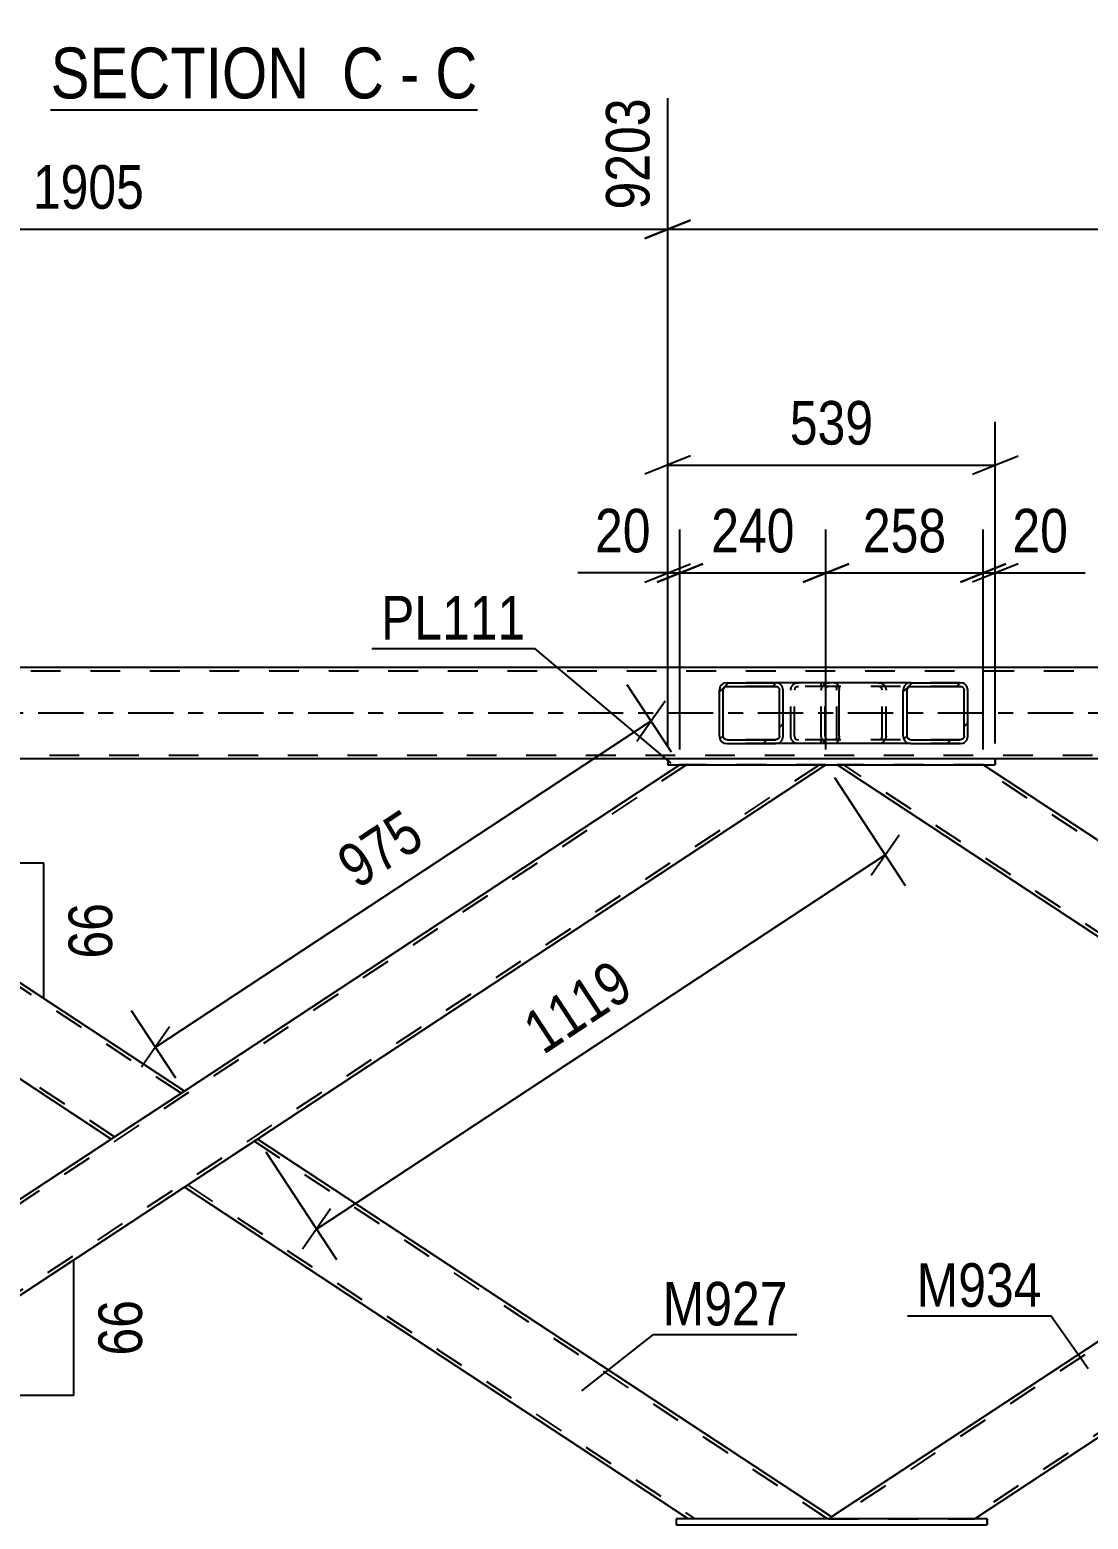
# Model space of a CAD drawing. Header units: millimetres. Extents: x -853 to 336, y -866 to -25.
# Drawn here: x -459.7 to -390.1, y -544.1 to -446.2 of the extents above; entities that cross this region are included whole.
import ezdxf

# ---------------------------------------------------------------- set-up
doc = ezdxf.new("R2010")
doc.units = ezdxf.units.MM
doc.linetypes.add('DXK_LINE_DOT2', pattern=[3.9198, 1.9599, -1.9599])
doc.linetypes.add('DXK_LINE_DOT3', pattern=[5.9187, 2.979, -0.9799, 0.9799, -0.9799])
doc.styles.add('Arial Narrow', font='ARIALN.TTF', dxfattribs={"height": 0.2})

# ---------------------------------------------------------------- blocks, each defined once
blk = doc.blocks.new('Unknown-570393679-23 - 12244')
at = {"color": 6, "linetype": 'Continuous'}
blk.add_line((-458.326, -451.482), (-430.256, -451.482), dxfattribs=at)
at = {"color": 0, "linetype": 'Continuous'}
for points in [[(-440.218, -450.732), (-440.218, -447.232), (-458.326, -447.232), (-458.326, -450.732)], [(-436.399, -450.732), (-436.399, -447.232), (-439.168, -447.232), (-439.168, -450.732)], [(-434.074, -450.732), (-434.074, -447.232), (-435.349, -447.232), (-435.349, -450.732)], [(-430.256, -450.732), (-430.256, -447.232), (-433.024, -447.232), (-433.024, -450.732)]]:
    blk.add_wipeout(points, dxfattribs=at)
at = {"color": 7, "linetype": 'Continuous', "style": 'Arial Narrow'}
for s, height, p in [('SECTION ', 3.3405, (-458.326, -450.732)), ('C', 3.34, (-439.168, -450.732)), ('C', 3.34, (-433.024, -450.732)), ('-', 3.34, (-435.349, -450.732))]:
    blk.add_text(s, height=height, dxfattribs=at).set_placement(p)
blk = doc.blocks.new('Part-570393679-5928 - 5909')
at = {"color": 7, "linetype": 'DXK_LINE_DOT2'}
for p, q in [((-331.368, -494.547), (-406.711, -544.106)), ((-322.634, -494.547), (-397.976, -544.106)), ((-322.197, -494.547), (-331.805, -494.547)), ((-331.805, -494.547), (-331.805, -494.547)), ((-322.197, -494.547), (-322.197, -494.547)), ((-322.197, -494.547), (-322.197, -494.547)), ((-364.399, -515.987), (-369.203, -519.146)), ((-359.595, -519.146), (-364.399, -522.306)), ((-406.966, -543.986), (-407.148, -544.106)), ((-407.148, -544.106), (-407.148, -544.106)), ((-407.148, -544.106), (-397.54, -544.106))]:
    blk.add_line(p, q, dxfattribs=at)
at = {"color": 2, "linetype": 'Continuous'}
for p, q in [((-331.805, -494.547), (-364.399, -515.987)), ((-322.197, -494.547), (-359.595, -519.146)), ((-369.203, -519.146), (-406.966, -543.986)), ((-364.399, -522.306), (-397.54, -544.106))]:
    blk.add_line(p, q, dxfattribs=at)
blk = doc.blocks.new('Part-570393679-6278 - 5909')
at = {"color": 2, "linetype": 'Continuous'}
for p, q in [((-417.739, -494.147), (-417.739, -494.547)), ((-396.193, -494.147), (-417.739, -494.147)), ((-396.193, -494.147), (-396.193, -494.547)), ((-396.193, -494.147), (-396.193, -494.147)), ((-417.739, -494.547), (-396.193, -494.547)), ((-396.193, -494.547), (-396.193, -494.547))]:
    blk.add_line(p, q, dxfattribs=at)
at = {"color": 7, "linetype": 'DXK_LINE_DOT2'}
for p, q in [((-417.739, -494.147), (-417.739, -494.547)), ((-396.193, -494.547), (-396.193, -494.147)), ((-396.193, -494.147), (-396.193, -494.147)), ((-396.193, -494.547), (-396.193, -494.547))]:
    blk.add_line(p, q, dxfattribs=at)
blk = doc.blocks.new('Part-570393679-5958 - 5909')
at = {"color": 7, "linetype": 'DXK_LINE_DOT2'}
for p, q in [((-416.502, -494.547), (-489.525, -542.58)), ((-407.768, -494.547), (-483.111, -544.106)), ((-407.331, -494.547), (-416.939, -494.547)), ((-416.939, -494.547), (-416.939, -494.547)), ((-407.331, -494.547), (-407.331, -494.547)), ((-407.331, -494.547), (-407.331, -494.547)), ((-449.533, -515.987), (-454.337, -519.146)), ((-444.729, -519.146), (-449.533, -522.306)), ((-489.525, -542.292), (-489.525, -544.106)), ((-489.525, -542.336), (-489.525, -542.292)), ((-489.525, -542.336), (-489.525, -542.365)), ((-489.525, -542.602), (-489.525, -542.58)), ((-482.674, -544.106), (-489.525, -544.106)), ((-482.674, -544.106), (-482.674, -544.106))]:
    blk.add_line(p, q, dxfattribs=at)
at = {"color": 2, "linetype": 'Continuous'}
for p, q in [((-416.939, -494.547), (-449.533, -515.987)), ((-407.331, -494.547), (-444.729, -519.146)), ((-489.525, -542.292), (-454.337, -519.146)), ((-449.533, -522.306), (-482.674, -544.106)), ((-489.525, -542.365), (-489.525, -544.106))]:
    blk.add_line(p, q, dxfattribs=at)
blk = doc.blocks.new('Part-570393679-5986 - 5909')
at = {"linetype": 'Continuous'}
h = blk.add_hatch(dxfattribs=at)
h.set_pattern_fill('', scale=0.7, style=0, pattern_type=0)
h.set_pattern_definition([(45, (-414.3055, -492.8504), (-1.57154, 1.57154), [])])
h.paths.add_polyline_path([(-414.344, -492.667), (-414.305, -492.85), (-414.196, -493.006), (-414.033, -493.11), (-413.84, -493.147), (-410.651, -493.147), (-410.458, -493.11), (-410.295, -493.006), (-410.186, -492.85), (-410.147, -492.667), (-410.147, -489.627), (-410.186, -489.443), (-410.295, -489.287), (-410.458, -489.183), (-410.651, -489.147), (-413.84, -489.147), (-414.033, -489.183), (-414.196, -489.287), (-414.305, -489.443), (-414.344, -489.627)])
h.paths.add_polyline_path([(-414.073, -489.535), (-414.018, -489.457), (-413.937, -489.405), (-413.84, -489.387), (-410.651, -489.387), (-410.555, -489.405), (-410.473, -489.457), (-410.418, -489.535), (-410.399, -489.627), (-410.399, -492.667), (-410.418, -492.759), (-410.473, -492.836), (-410.555, -492.888), (-410.651, -492.907), (-413.84, -492.907), (-413.937, -492.888), (-414.018, -492.836), (-414.073, -492.759), (-414.092, -492.667), (-414.092, -489.627)])
at = {"color": 2, "linetype": 'Continuous'}
for p, q in [((-414.305, -489.443), (-414.344, -489.627)), ((-414.092, -489.627), (-414.073, -489.535)), ((-414.073, -489.535), (-414.018, -489.457)), ((-413.84, -489.147), (-414.033, -489.183)), ((-414.018, -489.457), (-413.937, -489.405)), ((-413.937, -489.405), (-413.84, -489.387)), ((-413.84, -489.147), (-410.651, -489.147)), ((-413.84, -489.387), (-410.651, -489.387)), ((-406.741, -489.147), (-410.651, -489.147)), ((-410.458, -489.183), (-410.651, -489.147)), ((-410.651, -489.387), (-410.555, -489.405)), ((-410.555, -489.405), (-410.473, -489.457)), ((-410.473, -489.457), (-410.418, -489.535)), ((-410.418, -489.535), (-410.399, -489.627)), ((-410.147, -489.627), (-410.186, -489.443)), ((-406.741, -489.147), (-406.638, -489.183)), ((-406.638, -489.183), (-406.551, -489.287)), ((-406.551, -489.287), (-406.492, -489.443)), ((-406.492, -489.443), (-406.472, -489.627)), ((-414.344, -492.667), (-414.344, -489.627)), ((-414.092, -492.667), (-414.092, -489.627)), ((-410.399, -492.667), (-410.399, -489.627)), ((-410.147, -492.667), (-410.147, -489.627)), ((-406.472, -492.667), (-406.472, -489.627)), ((-414.344, -492.667), (-414.305, -492.85)), ((-414.073, -492.759), (-414.092, -492.667)), ((-414.018, -492.836), (-414.073, -492.759)), ((-414.033, -493.11), (-413.84, -493.147)), ((-413.937, -492.888), (-414.018, -492.836)), ((-413.84, -492.907), (-413.937, -492.888)), ((-413.84, -492.907), (-410.651, -492.907)), ((-413.84, -493.147), (-410.651, -493.147)), ((-410.555, -492.888), (-410.651, -492.907)), ((-410.651, -493.147), (-410.458, -493.11)), ((-406.741, -493.147), (-410.651, -493.147)), ((-410.473, -492.836), (-410.555, -492.888)), ((-410.418, -492.759), (-410.473, -492.836)), ((-410.399, -492.667), (-410.418, -492.759)), ((-410.186, -492.85), (-410.147, -492.667)), ((-406.638, -493.11), (-406.741, -493.147)), ((-406.551, -493.006), (-406.638, -493.11)), ((-406.492, -492.85), (-406.551, -493.006)), ((-406.472, -492.667), (-406.492, -492.85))]:
    blk.add_line(p, q, dxfattribs=at)
at = {"color": 7, "linetype": 'DXK_LINE_DOT2'}
for p, q in [((-410.651, -489.147), (-413.84, -489.147)), ((-406.741, -489.387), (-413.84, -489.387)), ((-409.652, -489.627), (-409.613, -489.443)), ((-409.381, -489.535), (-409.4, -489.627)), ((-409.326, -489.457), (-409.381, -489.535)), ((-409.341, -489.183), (-409.148, -489.147)), ((-409.326, -489.457), (-409.304, -489.443)), ((-409.304, -489.443), (-409.244, -489.405)), ((-409.244, -489.405), (-409.148, -489.387)), ((-407.639, -489.387), (-407.639, -489.147)), ((-406.69, -489.405), (-406.741, -489.387)), ((-406.646, -489.457), (-406.69, -489.405)), ((-406.617, -489.535), (-406.646, -489.457)), ((-406.607, -489.627), (-406.617, -489.535)), ((-409.652, -492.667), (-409.652, -489.627)), ((-409.4, -492.667), (-409.4, -489.627)), ((-406.607, -492.667), (-406.607, -489.627)), ((-406.741, -492.907), (-413.84, -492.907)), ((-410.651, -493.147), (-413.84, -493.147)), ((-409.613, -492.85), (-409.652, -492.667)), ((-409.4, -492.667), (-409.381, -492.759)), ((-409.381, -492.759), (-409.326, -492.836)), ((-409.148, -493.147), (-409.341, -493.11)), ((-409.326, -492.836), (-409.304, -492.85)), ((-409.304, -492.85), (-409.244, -492.888)), ((-409.244, -492.888), (-409.148, -492.907)), ((-407.639, -493.147), (-407.639, -492.907)), ((-406.741, -492.907), (-406.69, -492.888)), ((-406.69, -492.888), (-406.646, -492.836)), ((-406.646, -492.836), (-406.617, -492.759)), ((-406.617, -492.759), (-406.607, -492.667))]:
    blk.add_line(p, q, dxfattribs=at)
at = {"color": 2, "linetype": 'Continuous'}
for centre, start, end in [((-413.855, -489.642), 111.1513, 156.10485), ((-410.636, -489.642), 23.89515, 68.8487), ((-413.855, -492.651), 203.89515, 248.8487), ((-410.636, -492.651), 291.1513, 336.10485)]:
    blk.add_arc(centre, 0.492, start, end, dxfattribs=at)
at = {"color": 7, "linetype": 'DXK_LINE_DOT2'}
for centre, start, end in [((-409.163, -489.642), 111.15131, 156.10486), ((-409.163, -492.651), 203.89514, 248.84869)]:
    blk.add_arc(centre, 0.492, start, end, dxfattribs=at)
blk = doc.blocks.new('Part-570393679-6147 - 5909')
at = {"color": 2, "linetype": 'Continuous'}
for p, q in [((-489.525, -494.547), (-489.525, -495.928)), ((-449.533, -515.987), (-482.128, -494.547)), ((-454.337, -519.146), (-489.525, -496)), ((-449.533, -515.987), (-454.337, -519.146)), ((-449.533, -515.987), (-449.533, -515.987))]:
    blk.add_line(p, q, dxfattribs=at)
at = {"color": 7, "linetype": 'DXK_LINE_DOT2'}
for p, q in [((-489.525, -494.547), (-489.525, -496)), ((-482.128, -494.547), (-489.525, -494.547)), ((-449.752, -516.13), (-482.564, -494.547)), ((-454.119, -519.003), (-489.525, -495.713)), ((-489.525, -495.928), (-489.525, -496)), ((-449.533, -515.987), (-449.533, -515.987)), ((-449.533, -515.987), (-449.533, -515.987)), ((-449.97, -516.274), (-449.97, -516.274)), ((-449.97, -516.274), (-449.97, -516.274)), ((-449.752, -516.13), (-449.803, -516.164)), ((-449.752, -516.13), (-449.752, -516.13)), ((-449.661, -516.071), (-449.661, -516.071)), ((-449.567, -516.008), (-449.567, -516.008)), ((-454.337, -519.146), (-454.337, -519.146))]:
    blk.add_line(p, q, dxfattribs=at)
blk = doc.blocks.new('Part-570393679-6102 - 5909')
at = {"linetype": 'Continuous'}
h = blk.add_hatch(dxfattribs=at)
h.set_pattern_fill('', scale=0.7, style=0, pattern_type=0)
h.set_pattern_definition([(45, (-402.2144, -492.8504), (-1.57154, 1.57154), [])])
h.paths.add_polyline_path([(-402.253, -492.667), (-402.214, -492.85), (-402.104, -493.006), (-401.938, -493.11), (-401.742, -493.147), (-398.507, -493.147), (-398.312, -493.11), (-398.146, -493.006), (-398.035, -492.85), (-397.997, -492.667), (-397.997, -489.627), (-398.035, -489.443), (-398.146, -489.287), (-398.312, -489.183), (-398.507, -489.147), (-401.742, -489.147), (-401.938, -489.183), (-402.104, -489.287), (-402.214, -489.443), (-402.253, -489.627)])
h.paths.add_polyline_path([(-401.978, -489.535), (-401.923, -489.457), (-401.84, -489.405), (-401.742, -489.387), (-398.507, -489.387), (-398.41, -489.405), (-398.327, -489.457), (-398.271, -489.535), (-398.252, -489.627), (-398.252, -492.667), (-398.271, -492.759), (-398.327, -492.836), (-398.41, -492.888), (-398.507, -492.907), (-401.742, -492.907), (-401.84, -492.888), (-401.923, -492.836), (-401.978, -492.759), (-401.998, -492.667), (-401.998, -489.627)])
at = {"color": 7, "linetype": 'DXK_LINE_DOT2'}
for p, q in [((-407.639, -489.627), (-407.6, -489.443)), ((-407.364, -489.535), (-407.383, -489.627)), ((-407.309, -489.457), (-407.364, -489.535)), ((-407.323, -489.183), (-407.128, -489.147)), ((-407.226, -489.405), (-407.309, -489.457)), ((-407.128, -489.387), (-407.226, -489.405)), ((-406.741, -489.147), (-407.128, -489.147)), ((-398.507, -489.387), (-407.128, -489.387)), ((-403.893, -489.147), (-403.697, -489.183)), ((-403.795, -489.405), (-403.893, -489.387)), ((-403.712, -489.457), (-403.795, -489.405)), ((-403.657, -489.535), (-403.712, -489.457)), ((-403.637, -489.627), (-403.657, -489.535)), ((-403.421, -489.443), (-403.382, -489.627)), ((-398.507, -489.147), (-401.742, -489.147)), ((-407.639, -492.667), (-407.639, -489.627)), ((-407.383, -492.667), (-407.383, -489.627)), ((-403.637, -492.667), (-403.637, -489.627)), ((-403.382, -492.667), (-403.382, -489.627)), ((-407.6, -492.85), (-407.639, -492.667)), ((-407.383, -492.667), (-407.364, -492.759)), ((-407.364, -492.759), (-407.309, -492.836)), ((-407.128, -493.147), (-407.323, -493.11)), ((-407.309, -492.836), (-407.226, -492.888)), ((-407.226, -492.888), (-407.128, -492.907)), ((-398.507, -492.907), (-407.128, -492.907)), ((-406.741, -493.147), (-407.128, -493.147)), ((-403.893, -492.907), (-403.795, -492.888)), ((-403.697, -493.11), (-403.893, -493.147)), ((-403.795, -492.888), (-403.712, -492.836)), ((-403.712, -492.836), (-403.657, -492.759)), ((-403.657, -492.759), (-403.637, -492.667)), ((-403.382, -492.667), (-403.421, -492.85)), ((-398.507, -493.147), (-401.742, -493.147))]:
    blk.add_line(p, q, dxfattribs=at)
at = {"color": 2, "linetype": 'Continuous'}
for p, q in [((-401.742, -489.147), (-406.741, -489.147)), ((-402.214, -489.443), (-402.253, -489.627)), ((-401.998, -489.627), (-401.978, -489.535)), ((-401.978, -489.535), (-401.923, -489.457)), ((-401.742, -489.147), (-401.938, -489.183)), ((-401.923, -489.457), (-401.84, -489.405)), ((-401.84, -489.405), (-401.742, -489.387)), ((-401.742, -489.147), (-398.507, -489.147)), ((-401.742, -489.387), (-398.507, -489.387)), ((-398.312, -489.183), (-398.507, -489.147)), ((-398.507, -489.387), (-398.41, -489.405)), ((-398.41, -489.405), (-398.327, -489.457)), ((-398.327, -489.457), (-398.271, -489.535)), ((-398.271, -489.535), (-398.252, -489.627)), ((-397.997, -489.627), (-398.035, -489.443)), ((-402.253, -492.667), (-402.253, -489.627)), ((-401.998, -492.667), (-401.998, -489.627)), ((-398.252, -492.667), (-398.252, -489.627)), ((-397.997, -492.667), (-397.997, -489.627)), ((-401.742, -493.147), (-406.741, -493.147)), ((-402.253, -492.667), (-402.214, -492.85)), ((-401.978, -492.759), (-401.998, -492.667)), ((-401.923, -492.836), (-401.978, -492.759)), ((-401.938, -493.11), (-401.742, -493.147)), ((-401.84, -492.888), (-401.923, -492.836)), ((-401.742, -492.907), (-401.84, -492.888)), ((-401.742, -492.907), (-398.507, -492.907)), ((-401.742, -493.147), (-398.507, -493.147)), ((-398.41, -492.888), (-398.507, -492.907)), ((-398.507, -493.147), (-398.312, -493.11)), ((-398.327, -492.836), (-398.41, -492.888)), ((-398.271, -492.759), (-398.327, -492.836)), ((-398.252, -492.667), (-398.271, -492.759)), ((-398.035, -492.85), (-397.997, -492.667))]:
    blk.add_line(p, q, dxfattribs=at)
at = {"color": 7, "linetype": 'DXK_LINE_DOT2'}
for centre, start, end in [((-407.147, -489.647), 110.75832, 155.68005), ((-403.873, -489.647), 24.31995, 69.24168), ((-407.147, -492.646), 204.31995, 249.24168), ((-403.873, -492.646), 290.75832, 335.68005)]:
    blk.add_arc(centre, 0.496, start, end, dxfattribs=at)
at = {"color": 2, "linetype": 'Continuous'}
for centre, start, end in [((-401.762, -489.647), 110.75833, 155.68006), ((-398.488, -489.647), 24.31994, 69.24167), ((-401.762, -492.646), 204.31994, 249.24167), ((-398.488, -492.646), 290.75833, 335.68006)]:
    blk.add_arc(centre, 0.496, start, end, dxfattribs=at)
blk = doc.blocks.new('Part-570393679-6127 - 5909')
at = {"color": 2, "linetype": 'Continuous'}
for p, q in [((-417.193, -544.106), (-417.193, -544.506)), ((-396.74, -544.106), (-417.193, -544.106)), ((-396.74, -544.106), (-396.74, -544.506)), ((-396.74, -544.106), (-396.74, -544.106)), ((-417.193, -544.506), (-396.74, -544.506)), ((-396.74, -544.506), (-396.74, -544.506))]:
    blk.add_line(p, q, dxfattribs=at)
at = {"color": 7, "linetype": 'DXK_LINE_DOT2'}
for p, q in [((-417.193, -544.106), (-417.193, -544.506)), ((-396.74, -544.506), (-396.74, -544.106)), ((-396.74, -544.106), (-396.74, -544.106)), ((-396.74, -544.506), (-396.74, -544.506))]:
    blk.add_line(p, q, dxfattribs=at)
blk = doc.blocks.new('Part-570393679-6100 - 5909')
at = {"color": 7, "linetype": 'DXK_LINE_DOT2'}
for p, q in [((-89.215, -488.387), (-764.145, -488.387)), ((-89.215, -488.147), (-665.006, -488.147)), ((-764.145, -493.907), (-89.215, -493.907)), ((-396.193, -494.147), (-417.739, -494.147))]:
    blk.add_line(p, q, dxfattribs=at)
at = {"color": 2, "linetype": 'Continuous'}
for p, q in [((-239.334, -488.147), (-488.737, -488.147)), ((-417.739, -494.147), (-481.328, -494.147)), ((-332.605, -494.147), (-396.193, -494.147))]:
    blk.add_line(p, q, dxfattribs=at)
at = {"color": 7, "linetype": 'DXK_LINE_DOT3'}
blk.add_line((-89.215, -491.147), (-764.145, -491.147), dxfattribs=at)
blk = doc.blocks.new('Part-570393679-6142 - 5909')
at = {"color": 2, "linetype": 'Continuous'}
for p, q in [((-369.203, -519.146), (-406.601, -494.547)), ((-364.399, -515.987), (-396.993, -494.547)), ((-364.399, -515.987), (-369.203, -519.146)), ((-364.399, -515.987), (-364.399, -515.987)), ((-369.203, -519.146), (-369.203, -519.146))]:
    blk.add_line(p, q, dxfattribs=at)
at = {"color": 7, "linetype": 'DXK_LINE_DOT2'}
for p, q in [((-396.993, -494.547), (-406.601, -494.547)), ((-368.985, -519.003), (-406.165, -494.547)), ((-364.617, -516.13), (-397.43, -494.547)), ((-396.993, -494.547), (-396.993, -494.547)), ((-364.399, -515.987), (-364.399, -515.987)), ((-364.399, -515.987), (-364.399, -515.987)), ((-364.836, -516.274), (-364.836, -516.274)), ((-364.836, -516.274), (-364.836, -516.274)), ((-364.617, -516.13), (-364.669, -516.164)), ((-364.527, -516.071), (-364.527, -516.071)), ((-364.432, -516.008), (-364.432, -516.008)), ((-369.203, -519.146), (-369.203, -519.146))]:
    blk.add_line(p, q, dxfattribs=at)
blk = doc.blocks.new('Part-570393679-6465 - 5909')
at = {"color": 2, "linetype": 'Continuous'}
for p, q in [((-444.729, -519.146), (-449.533, -522.306)), ((-444.729, -519.146), (-444.729, -519.146)), ((-406.966, -543.986), (-444.729, -519.146)), ((-449.533, -522.306), (-449.533, -522.306)), ((-416.393, -544.106), (-449.533, -522.306)), ((-406.999, -544.008), (-407.148, -544.106)), ((-406.966, -543.986), (-406.999, -544.008))]:
    blk.add_line(p, q, dxfattribs=at)
at = {"color": 7, "linetype": 'DXK_LINE_DOT2'}
for p, q in [((-444.763, -519.168), (-445.166, -519.434)), ((-445.166, -519.434), (-445.166, -519.434)), ((-445.166, -519.434), (-445.166, -519.434)), ((-444.948, -519.29), (-444.948, -519.29)), ((-407.222, -544.106), (-444.948, -519.29)), ((-444.729, -519.146), (-444.729, -519.146)), ((-449.315, -522.163), (-449.298, -522.152)), ((-449.315, -522.163), (-449.315, -522.163)), ((-449.315, -522.163), (-415.956, -544.106)), ((-449.097, -522.019), (-449.097, -522.019)), ((-407.148, -544.106), (-416.393, -544.106)), ((-416.393, -544.106), (-416.393, -544.106)), ((-406.966, -543.986), (-406.966, -543.986)), ((-406.966, -543.986), (-406.966, -543.986))]:
    blk.add_line(p, q, dxfattribs=at)
blk = doc.blocks.new('StraightDimension-570393679-7354 - 5909')
at = {"color": 7, "linetype": 'Continuous'}
for p, q in [((-493.937, -486.747), (-493.937, -446.223)), ((-417.739, -493.347), (-417.739, -450.723)), ((-492.437, -458.735), (-495.437, -459.935)), ((-419.239, -459.935), (-416.239, -458.735)), ((-493.937, -459.335), (-417.739, -459.335))]:
    blk.add_line(p, q, dxfattribs=at)
at = {"color": 0}
blk.add_wipeout([(-451.582, -458.585), (-451.582, -454.385), (-460.094, -454.385), (-460.094, -458.585)], dxfattribs=at)
at = {"color": 3, "style": 'Arial Narrow'}
blk.add_text('1905', height=2.8633, dxfattribs=at).set_placement((-459.494, -457.985))
at = {"color": 0, "linetype": 'Continuous'}
blk.add_wipeout([(-418.339, -450.123), (-422.539, -450.123), (-422.539, -458.635), (-418.339, -458.635)], dxfattribs=at)
at = {"color": 3, "linetype": 'Continuous', "style": 'Arial Narrow'}
blk.add_text('9203', height=2.8633, rotation=90.00021, dxfattribs=at).set_placement((-418.939, -458.035))
blk = doc.blocks.new('StraightDimension-570393679-7344 - 5909')
at = {"color": 7, "linetype": 'Continuous'}
for p, q in [((-332.605, -493.147), (-332.605, -448.894)), ((-417.739, -493.347), (-417.739, -450.723)), ((-416.239, -458.735), (-419.239, -459.935)), ((-334.105, -459.935), (-331.105, -458.735)), ((-417.739, -459.335), (-332.605, -459.335))]:
    blk.add_line(p, q, dxfattribs=at)
at = {"color": 0}
blk.add_wipeout([(-370.916, -458.585), (-370.916, -454.385), (-379.428, -454.385), (-379.428, -458.585)], dxfattribs=at)
at = {"color": 3, "style": 'Arial Narrow'}
blk.add_text('2128', height=2.8633, dxfattribs=at).set_placement((-378.828, -457.985))
at = {"color": 0, "linetype": 'Continuous'}
blk.add_wipeout([(-333.205, -448.294), (-337.405, -448.294), (-337.405, -458.635), (-333.205, -458.635)], dxfattribs=at)
at = {"color": 3, "linetype": 'Continuous', "style": 'Arial Narrow'}
blk.add_text('11331', height=2.8633, rotation=90.00021, dxfattribs=at).set_placement((-333.805, -458.035))
blk = doc.blocks.new('StraightDimension-570393679-7700 - 5909')
at = {"color": 7, "linetype": 'Continuous'}
for p, q in [((-417.739, -493.147), (-417.739, -471.99)), ((-396.193, -493.147), (-396.193, -471.99)), ((-416.239, -474.24), (-419.239, -475.44)), ((-417.739, -474.84), (-396.193, -474.84)), ((-397.693, -475.44), (-394.693, -474.24))]:
    blk.add_line(p, q, dxfattribs=at)
at = {"color": 0}
blk.add_wipeout([(-403.624, -474.09), (-403.624, -469.89), (-410.308, -469.89), (-410.308, -474.09)], dxfattribs=at)
at = {"color": 3, "style": 'Arial Narrow'}
blk.add_text('539', height=2.8633, dxfattribs=at).set_placement((-409.708, -473.49))
blk = doc.blocks.new('StraightDimension-570393679-7868 - 5909')
at = {"color": 7, "linetype": 'Continuous'}
for p, q in [((-417.489, -493.711), (-420.406, -489.276)), ((-419.763, -492.983), (-417.916, -490.331)), ((-451.434, -513.097), (-418.84, -491.657)), ((-450.083, -515.151), (-453, -510.716)), ((-450.511, -511.771), (-452.358, -514.422))]:
    blk.add_line(p, q, dxfattribs=at)
at = {"color": 0}
blk.add_wipeout([(-432.757, -499.914), (-435.065, -496.405), (-440.65, -500.078), (-438.342, -503.587)], dxfattribs=at)
at = {"color": 3, "style": 'Arial Narrow'}
blk.add_text('975', height=2.8633, rotation=33.33468, dxfattribs=at).set_placement((-438.17, -502.756))
blk = doc.blocks.new('StraightDimension-570393679-7878 - 5909')
at = {"color": 7, "linetype": 'Continuous'}
for p, q in [((-406.782, -495.382), (-402.121, -502.468)), ((-404.363, -501.788), (-402.516, -499.137)), ((-440.838, -525.062), (-403.44, -500.462)), ((-444.18, -519.982), (-439.519, -527.067)), ((-439.915, -523.737), (-441.762, -526.388))]:
    blk.add_line(p, q, dxfattribs=at)
at = {"color": 0}
blk.add_wipeout([(-418.995, -509.797), (-421.303, -506.288), (-428.415, -510.966), (-426.107, -514.475)], dxfattribs=at)
at = {"color": 3, "style": 'Arial Narrow'}
blk.add_text('1119', height=2.8633, rotation=33.33468, dxfattribs=at).set_placement((-425.936, -513.644))
blk = doc.blocks.new('StraightDimension-570393679-7972 - 5909')
at = {"color": 7, "linetype": 'Continuous'}
for p, q in [((-417.739, -493.147), (-417.739, -479.078)), ((-416.939, -493.547), (-416.939, -479.078)), ((-419.239, -482.528), (-416.239, -481.328)), ((-415.439, -481.328), (-418.439, -482.528)), ((-417.739, -481.928), (-423.645, -481.928)), ((-417.739, -481.928), (-423.645, -481.928)), ((-417.739, -481.928), (-416.939, -481.928))]:
    blk.add_line(p, q, dxfattribs=at)
at = {"color": 0}
blk.add_wipeout([(-418.264, -481.178), (-418.264, -476.978), (-423.12, -476.978), (-423.12, -481.178)], dxfattribs=at)
at = {"color": 3, "style": 'Arial Narrow'}
blk.add_text('20', height=2.8633, dxfattribs=at).set_placement((-422.52, -480.578))
blk = doc.blocks.new('StraightDimension-570393679-7948 - 5909')
at = {"color": 7, "linetype": 'Continuous'}
for p, q in [((-396.993, -493.547), (-396.993, -479.078)), ((-396.193, -493.147), (-396.193, -479.078)), ((-398.493, -482.528), (-395.493, -481.328)), ((-394.693, -481.328), (-397.693, -482.528)), ((-396.993, -481.928), (-396.193, -481.928)), ((-396.193, -481.928), (-390.287, -481.928)), ((-396.193, -481.928), (-390.287, -481.928))]:
    blk.add_line(p, q, dxfattribs=at)
at = {"color": 0}
blk.add_wipeout([(-390.812, -481.178), (-390.812, -476.978), (-395.668, -476.978), (-395.668, -481.178)], dxfattribs=at)
at = {"color": 3, "style": 'Arial Narrow'}
blk.add_text('20', height=2.8633, dxfattribs=at).set_placement((-395.068, -480.578))
blk = doc.blocks.new('StraightDimension-570393679-7956 - 5909')
at = {"color": 7, "linetype": 'Continuous'}
for p, q in [((-407.331, -493.547), (-407.331, -479.078)), ((-396.993, -493.547), (-396.993, -479.078)), ((-408.831, -482.528), (-405.831, -481.328)), ((-395.493, -481.328), (-398.493, -482.528)), ((-407.331, -481.928), (-396.993, -481.928))]:
    blk.add_line(p, q, dxfattribs=at)
at = {"color": 0}
blk.add_wipeout([(-398.82, -481.178), (-398.82, -476.978), (-405.504, -476.978), (-405.504, -481.178)], dxfattribs=at)
at = {"color": 3, "style": 'Arial Narrow'}
blk.add_text('258', height=2.8633, dxfattribs=at).set_placement((-404.904, -480.578))
blk = doc.blocks.new('StraightDimension-570393679-7964 - 5909')
at = {"color": 7, "linetype": 'Continuous'}
for p, q in [((-416.939, -493.547), (-416.939, -479.078)), ((-407.331, -493.547), (-407.331, -479.078)), ((-418.439, -482.528), (-415.439, -481.328)), ((-405.831, -481.328), (-408.831, -482.528)), ((-416.939, -481.928), (-407.331, -481.928))]:
    blk.add_line(p, q, dxfattribs=at)
at = {"color": 0}
blk.add_wipeout([(-408.793, -481.178), (-408.793, -476.978), (-415.477, -476.978), (-415.477, -481.178)], dxfattribs=at)
at = {"color": 3, "style": 'Arial Narrow'}
blk.add_text('240', height=2.8633, dxfattribs=at).set_placement((-414.877, -480.578))
blk = doc.blocks.new('AngleDimension-570393679-26020 - 5909')
at = {"color": 7, "linetype": 'Continuous'}
for p, q in [((-456.817, -527.097), (-470.351, -536)), ((-456.817, -527.097), (-456.817, -536)), ((-469.105, -535.18), (-470.351, -536)), ((-456.817, -536), (-470.351, -536))]:
    blk.add_line(p, q, dxfattribs=at)
at = {"color": 0}
for points in [[(-451.717, -529.12), (-455.917, -529.12), (-455.917, -533.977), (-451.717, -533.977)], [(-460.242, -541.1), (-460.242, -536.9), (-466.926, -536.9), (-466.926, -541.1)]]:
    blk.add_wipeout(points, dxfattribs=at)
at = {"color": 3, "style": 'Arial Narrow'}
blk.add_text('66', height=2.8633, rotation=90.00021, dxfattribs=at).set_placement((-452.317, -533.377))
blk.add_text('100', height=2.8633, dxfattribs=at).set_placement((-466.326, -540.5))
blk = doc.blocks.new('AngleDimension-570393679-26022 - 5909')
at = {"color": 7, "linetype": 'Continuous'}
for p, q in [((-469.539, -502.827), (-472.317, -501)), ((-458.782, -501), (-472.317, -501)), ((-458.782, -509.903), (-472.317, -501)), ((-458.782, -509.903), (-458.782, -501))]:
    blk.add_line(p, q, dxfattribs=at)
at = {"color": 0}
for points in [[(-462.207, -500.1), (-462.207, -495.9), (-468.892, -495.9), (-468.892, -500.1)], [(-453.682, -503.023), (-457.882, -503.023), (-457.882, -507.88), (-453.682, -507.88)]]:
    blk.add_wipeout(points, dxfattribs=at)
at = {"color": 3, "style": 'Arial Narrow'}
blk.add_text('100', height=2.8633, dxfattribs=at).set_placement((-468.292, -499.5))
blk.add_text('66', height=2.8633, rotation=90.00021, dxfattribs=at).set_placement((-454.282, -507.28))
blk = doc.blocks.new('Mark-570393679-5924 - 5909')
at = {"color": 30, "linetype": 'Continuous'}
for p in [(-401.964, -530.772), (-390.096, -534.261)]:
    blk.add_line(p, (-392.541, -530.772), dxfattribs=at)
at = {"color": 0}
blk.add_wipeout([(-393.141, -530.172), (-393.141, -527.172), (-401.364, -527.172), (-401.364, -530.172)], dxfattribs=at)
blk.add_wipeout([(-393.141, -530.172), (-393.141, -527.172), (-401.364, -527.172), (-401.364, -530.172)], dxfattribs=at)
at = {"color": 3, "style": 'Arial Narrow'}
blk.add_text('M934', height=2.8633, dxfattribs=at).set_placement((-401.364, -530.172))
blk = doc.blocks.new('Mark-570393679-6274 - 5909')
at = {"color": 30, "linetype": 'Continuous'}
for p in [(-437.194, -486.906), (-417.508, -494.444)]:
    blk.add_line(p, (-426.49, -486.906), dxfattribs=at)
at = {"color": 0}
blk.add_wipeout([(-427.09, -486.306), (-427.09, -483.306), (-436.594, -483.306), (-436.594, -486.306)], dxfattribs=at)
blk.add_wipeout([(-427.09, -486.306), (-427.09, -483.306), (-436.594, -483.306), (-436.594, -486.306)], dxfattribs=at)
at = {"color": 3, "style": 'Arial Narrow'}
blk.add_text('PL111', height=2.8633, dxfattribs=at).set_placement((-436.594, -486.306))
blk = doc.blocks.new('Mark-570393679-6461 - 5909')
at = {"color": 30, "linetype": 'Continuous'}
for p, q in [((-423.399, -535.693), (-418.671, -531.999)), ((-418.671, -531.999), (-409.248, -531.999))]:
    blk.add_line(p, q, dxfattribs=at)
at = {"color": 0}
blk.add_wipeout([(-409.848, -531.399), (-409.848, -528.399), (-418.071, -528.399), (-418.071, -531.399)], dxfattribs=at)
blk.add_wipeout([(-409.848, -531.399), (-409.848, -528.399), (-418.071, -528.399), (-418.071, -531.399)], dxfattribs=at)
at = {"color": 3, "style": 'Arial Narrow'}
blk.add_text('M927', height=2.8633, dxfattribs=at).set_placement((-418.071, -531.399))

msp = doc.modelspace()

# ---------------------------------------------------------------- block references
for name in ['Unknown-570393679-23 - 12244', 'Part-570393679-6100 - 5909', 'Part-570393679-5986 - 5909', 'Part-570393679-6102 - 5909', 'Part-570393679-6278 - 5909', 'Part-570393679-5958 - 5909', 'Part-570393679-6147 - 5909', 'Part-570393679-5928 - 5909', 'Part-570393679-6142 - 5909', 'Part-570393679-6465 - 5909', 'Part-570393679-6127 - 5909']:
    msp.add_blockref(name, (0, 0))

# ---------------------------------------------------------------- next in the draw order: block references
for name in ['StraightDimension-570393679-7354 - 5909', 'AngleDimension-570393679-26022 - 5909', 'AngleDimension-570393679-26020 - 5909', 'Mark-570393679-6461 - 5909']:
    msp.add_blockref(name, (0, 0))

# ---------------------------------------------------------------- next in the draw order: block references
msp.add_blockref('StraightDimension-570393679-7344 - 5909', (0, 0))

# ---------------------------------------------------------------- next in the draw order: block references
msp.add_blockref('StraightDimension-570393679-7700 - 5909', (0, 0))

# ---------------------------------------------------------------- next in the draw order: block references
for name in ['StraightDimension-570393679-7948 - 5909', 'StraightDimension-570393679-7868 - 5909']:
    msp.add_blockref(name, (0, 0))

# ---------------------------------------------------------------- next in the draw order: block references
for name in ['StraightDimension-570393679-7972 - 5909', 'StraightDimension-570393679-7956 - 5909', 'StraightDimension-570393679-7878 - 5909']:
    msp.add_blockref(name, (0, 0))

# ---------------------------------------------------------------- next in the draw order: block references
for name in ['StraightDimension-570393679-7964 - 5909', 'Mark-570393679-5924 - 5909']:
    msp.add_blockref(name, (0, 0))

# ---------------------------------------------------------------- next in the draw order: block references
msp.add_blockref('Mark-570393679-6274 - 5909', (0, 0))

doc.saveas('drawing.dxf')
